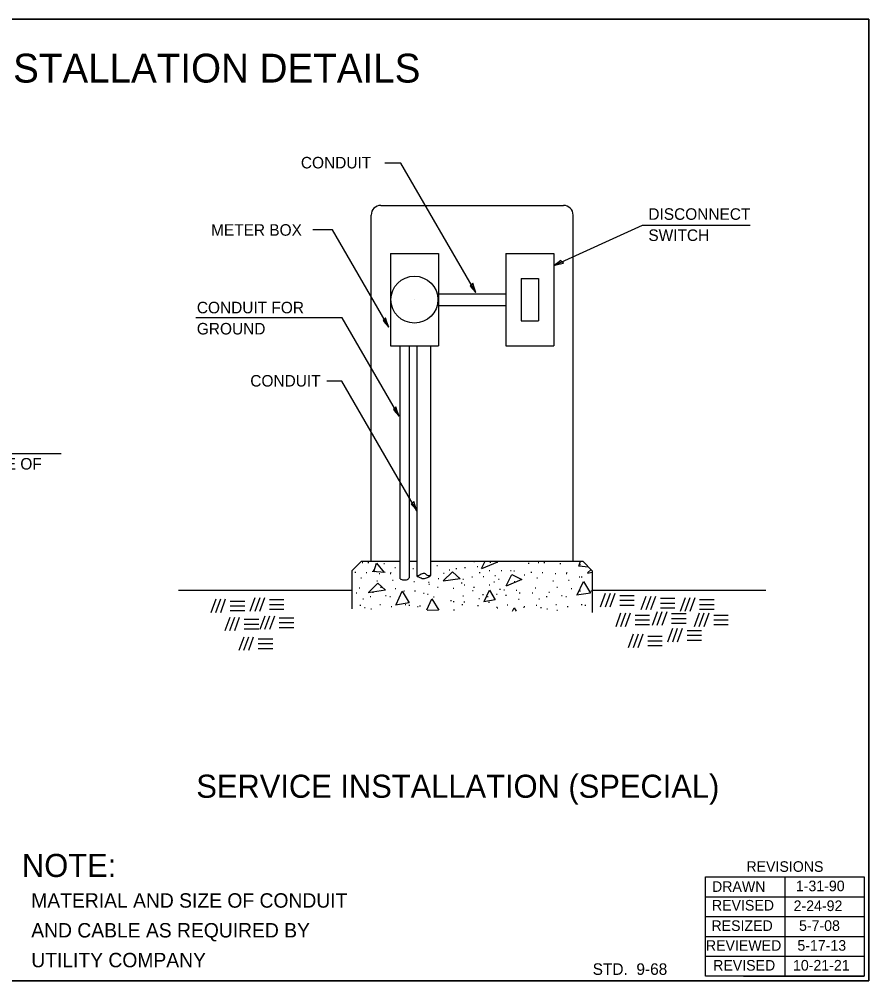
# Model space of a CAD drawing. Extents: x 21436 to 22223, y 14026 to 14526.
# Drawn here: x 21782 to 22223, y 14026 to 14526 of the extents above; entities that cross this region are included whole.
import ezdxf

# ---------------------------------------------------------------- set-up
doc = ezdxf.new("R2010")
doc.units = 0
doc.layers.add('Level 59', color=7, linetype='Continuous')
doc.layers.add('Level 60', color=7, linetype='Continuous')

msp = doc.modelspace()

# ---------------------------------------------------------------- linework, layer by layer
at = {"layer": 'Level 59'}
for p, q in [((21980.19, 14451.14), (21971.88, 14451.14)), ((22019.13, 14383.76), (21980.19, 14451.14)), ((21944.59, 14416.38), (21934.41, 14416.38)), ((21973.86, 14365.75), (21944.59, 14416.38)), ((22059.73, 14397.88), (22105.79, 14418.82)), ((22105.79, 14418.82), (22161.87, 14418.82)), ((21949.67, 14370.62), (21873.58, 14370.62)), ((21979.21, 14319.5), (21949.67, 14370.62)), ((21949.52, 14337.71), (21941.7, 14337.71)), ((21988.46, 14270.33), (21949.52, 14337.71)), ((21682.19, 14300.03), (21803.49, 14300.03)), ((22138.64, 14079.89), (22221.14, 14079.89)), ((22138.64, 14028.33), (22138.64, 14079.89)), ((22138.64, 14079.89), (22221.14, 14079.89)), ((22179.89, 14079.89), (22179.89, 14028.33)), ((22221.14, 14079.89), (22221.14, 14028.33)), ((22138.64, 14028.33), (22138.64, 14069.58)), ((22138.64, 14069.58), (22221.14, 14069.58)), ((22221.14, 14068.41), (22221.14, 14028.33)), ((22138.64, 14059.27), (22221.14, 14059.27)), ((22138.64, 14048.95), (22221.14, 14048.95)), ((22138.64, 14038.64), (22221.14, 14038.64)), ((22221.14, 14028.33), (22138.64, 14028.33)), ((22158.27, 14028.33), (22221.14, 14028.33))]:
    msp.add_line(p, q, dxfattribs=at)
for points in [[(21435.97, 14025.9), (22223.47, 14025.9), (22223.47, 14525.9), (21435.97, 14525.9)], [(21435.97, 14525.9), (22223.47, 14525.9), (22223.47, 14025.9), (21435.97, 14025.9)], [(22064.71, 14399), (22063.94, 14399.71), (22063.42, 14400.48), (22061.83, 14399.31), (22059.73, 14397.88), (22062.36, 14398.55)], [(22017.54, 14388.62), (22016.91, 14387.78), (22016.19, 14387.19), (22017.51, 14385.71), (22019.13, 14383.76), (22018.22, 14386.32)], [(21972.26, 14370.6), (21971.63, 14369.77), (21970.92, 14369.17), (21972.23, 14367.7), (21973.86, 14365.75), (21972.94, 14368.31)], [(21977.62, 14324.35), (21976.99, 14323.52), (21976.27, 14322.93), (21977.59, 14321.45), (21979.21, 14319.5), (21978.3, 14322.06)], [(21986.87, 14275.18), (21986.24, 14274.35), (21985.52, 14273.76), (21986.84, 14272.28), (21988.46, 14270.33), (21987.55, 14272.89)]]:
    msp.add_lwpolyline(points, close=True, dxfattribs=at)
at = {"layer": 'Level 60'}
for p, q in [((21969.73, 14429.09), (22064.73, 14429.09)), ((21964.73, 14244.09), (21964.73, 14424.09)), ((22069.73, 14244.09), (22069.73, 14424.09)), ((21974.73, 14404.09), (21974.73, 14356.09)), ((21974.73, 14404.09), (21999.73, 14404.09)), ((21999.73, 14404.09), (21999.73, 14356.09)), ((22034.73, 14404.09), (22059.73, 14404.09)), ((22034.73, 14404.09), (22034.73, 14356.09)), ((22059.73, 14404.09), (22059.73, 14356.09)), ((22042.73, 14391.09), (22042.73, 14369.09)), ((22042.73, 14391.09), (22051.73, 14391.09)), ((22051.73, 14391.09), (22051.73, 14369.09)), ((21987.23, 14380.09), (21987.23, 14380.09)), ((21999.73, 14383.09), (22034.73, 14383.09)), ((21999.73, 14377.09), (22034.73, 14377.09)), ((22042.73, 14369.09), (22051.73, 14369.09)), ((21974.73, 14356.09), (21999.73, 14356.09)), ((21979.73, 14234.87), (21979.73, 14356.09)), ((21984.73, 14235.67), (21984.73, 14356.09)), ((21988.73, 14236.2), (21988.73, 14356.09)), ((21995.73, 14236.73), (21995.73, 14356.09)), ((22034.73, 14356.09), (22059.73, 14356.09)), ((21959.73, 14244.09), (21954.73, 14239.09)), ((21959.73, 14244.09), (21979.73, 14244.09)), ((21959.99, 14243.41), (21960.39, 14243.41)), ((21963.04, 14243.34), (21963.44, 14243.34)), ((21971.34, 14242.89), (21971.74, 14242.89)), ((21977.01, 14240.87), (21977.41, 14240.87)), ((21984.73, 14244.09), (21988.73, 14244.09)), ((21986.42, 14240.27), (21986.82, 14240.27)), ((21995.73, 14244.09), (22074.73, 14244.09)), ((21998.81, 14241.79), (21999.21, 14241.79)), ((22008.83, 14240.31), (22009.23, 14240.31)), ((22013.31, 14240.85), (22013.71, 14240.85)), ((22018.13, 14243.86), (22018.53, 14243.86)), ((22019.84, 14241.26), (22020.24, 14241.26)), ((22026.51, 14243.58), (22026.91, 14243.58)), ((22046.42, 14243), (22046.82, 14243)), ((22051.54, 14243.41), (22051.94, 14243.41)), ((22054.58, 14243.34), (22054.98, 14243.34)), ((22062.89, 14242.89), (22063.29, 14242.89)), ((22073.24, 14242.31), (22073.64, 14242.31)), ((22074.73, 14244.09), (22079.73, 14239.09)), ((21954.73, 14239.09), (21954.73, 14219.34)), ((21956.29, 14238.42), (21956.69, 14238.42)), ((21959.34, 14235.35), (21959.74, 14235.35)), ((21962.05, 14238.16), (21962.45, 14238.16)), ((21965.73, 14239.38), (21966.13, 14239.38)), ((21968.88, 14237.67), (21969.28, 14237.67)), ((21974.56, 14237.67), (21974.96, 14237.67)), ((21974.78, 14238.25), (21975.18, 14238.25)), ((21999.58, 14235.09), (21999.98, 14235.09)), ((22002.29, 14237.91), (22002.69, 14237.91)), ((22005.26, 14239.56), (22005.66, 14239.56)), ((22009.9, 14235.77), (22010.3, 14235.77)), ((22017.09, 14235.95), (22017.49, 14235.95)), ((22020.96, 14238.18), (22021.36, 14238.18)), ((22022.93, 14236.18), (22023.33, 14236.18)), ((22026.08, 14239.28), (22026.48, 14239.28)), ((22028.96, 14236.72), (22029.36, 14236.72)), ((22032.28, 14239.28), (22032.68, 14239.28)), ((22037.21, 14239.21), (22037.61, 14239.21)), ((22038.9, 14239.11), (22039.3, 14239.11)), ((22044.27, 14236.98), (22044.67, 14236.98)), ((22047.84, 14238.42), (22048.24, 14238.42)), ((22050.89, 14235.35), (22051.29, 14235.35)), ((22053.6, 14238.16), (22054, 14238.16)), ((22060.43, 14237.67), (22060.83, 14237.67)), ((22066.11, 14237.67), (22066.51, 14237.67)), ((22066.33, 14238.25), (22066.73, 14238.25)), ((22072.81, 14235.95), (22073.21, 14235.95)), ((22073.98, 14236.01), (22074.38, 14236.01)), ((22079.73, 14239.09), (22079.73, 14217.47)), ((21958.44, 14230.17), (21958.84, 14230.17)), ((21967.64, 14233.95), (21968.04, 14233.95)), ((21969.66, 14230.56), (21970.06, 14230.56)), ((21975.81, 14234.29), (21976.21, 14234.29)), ((21986.86, 14233.53), (21987.26, 14233.53)), ((21994.47, 14233.26), (21994.87, 14233.26)), ((21994.68, 14232.19), (21995.08, 14232.19)), ((21999.15, 14230.56), (21999.55, 14230.56)), ((22007.32, 14230.13), (22007.72, 14230.13)), ((22011.58, 14232.75), (22011.98, 14232.75)), ((22012.36, 14234.74), (22012.76, 14234.74)), ((22013.05, 14231.85), (22013.45, 14231.85)), ((22018.03, 14230.51), (22018.43, 14230.51)), ((22026.08, 14231.8), (22026.48, 14231.8)), ((22028.53, 14233.4), (22028.93, 14233.4)), ((22030.9, 14234.81), (22031.3, 14234.81)), ((22039.11, 14233.54), (22039.51, 14233.54)), ((22049.99, 14230.17), (22050.39, 14230.17)), ((22059.19, 14233.95), (22059.59, 14233.95)), ((22061.2, 14230.56), (22061.6, 14230.56)), ((22067.36, 14234.29), (22067.76, 14234.29)), ((21864.59, 14229.09), (21954.73, 14229.09)), ((21901.9, 14218.16), (21904.46, 14225.2)), ((21904.4, 14218.16), (21906.96, 14225.2)), ((21906.9, 14218.16), (21909.46, 14225.2)), ((21956.93, 14227.64), (21957.33, 14227.64)), ((21964.24, 14225.75), (21964.64, 14225.75)), ((21965.49, 14227.93), (21965.89, 14227.93)), ((21972.11, 14226.3), (21972.51, 14226.3)), ((21974.39, 14225.75), (21974.79, 14225.75)), ((21977.14, 14229.87), (21977.54, 14229.87)), ((21981.66, 14228.62), (21982.06, 14228.62)), ((21987.33, 14228.62), (21987.73, 14228.62)), ((21991.93, 14227.47), (21992.33, 14227.47)), ((21994.04, 14226.9), (21994.44, 14226.9)), ((21997.17, 14225.57), (21997.57, 14225.57)), ((22012.36, 14226.04), (22012.76, 14226.04)), ((22017.44, 14228.84), (22017.84, 14228.84)), ((22022.67, 14226.73), (22023.07, 14226.73)), ((22025.14, 14225.69), (22025.54, 14225.69)), ((22029.87, 14226.9), (22030.27, 14226.9)), ((22031.54, 14229.53), (22031.94, 14229.53)), ((22033.74, 14229.14), (22034.14, 14229.14)), ((22034.64, 14226.43), (22035.04, 14226.43)), ((22040.05, 14229.1), (22040.45, 14229.1)), ((22041.73, 14227.67), (22042.13, 14227.67)), ((22048.48, 14227.64), (22048.88, 14227.64)), ((22055.79, 14225.75), (22056.19, 14225.75)), ((22057.04, 14227.93), (22057.44, 14227.93)), ((22063.66, 14226.3), (22064.06, 14226.3)), ((22065.93, 14225.75), (22066.33, 14225.75)), ((22068.69, 14229.87), (22069.09, 14229.87)), ((22073.21, 14228.62), (22073.61, 14228.62)), ((22078.88, 14228.62), (22079.28, 14228.62)), ((22079.73, 14229.09), (22169.87, 14229.09)), ((22084.04, 14220.34), (22086.61, 14227.39)), ((22086.54, 14220.34), (22089.11, 14227.39)), ((22089.04, 14220.34), (22091.61, 14227.39)), ((22094.01, 14226.29), (22101.51, 14226.29)), ((22105.17, 14218.89), (22107.74, 14225.93)), ((22107.67, 14218.89), (22110.24, 14225.93)), ((22110.17, 14218.89), (22112.74, 14225.93)), ((22125.57, 14218.16), (22128.14, 14225.2)), ((22128.07, 14218.16), (22130.64, 14225.2)), ((22130.57, 14218.16), (22133.14, 14225.2)), ((21881.5, 14217.43), (21884.06, 14224.48)), ((21884, 14217.43), (21886.56, 14224.48)), ((21886.5, 14217.43), (21889.06, 14224.48)), ((21891.47, 14223.38), (21898.97, 14223.38)), ((21891.47, 14220.88), (21898.97, 14220.88)), ((21911.87, 14224.1), (21919.37, 14224.1)), ((21911.87, 14221.6), (21919.37, 14221.6)), ((21958.91, 14221.27), (21959.31, 14221.27)), ((21960.33, 14224.49), (21960.73, 14224.49)), ((21961.28, 14220.05), (21961.68, 14220.05)), ((21969.23, 14221.62), (21969.63, 14221.62)), ((21975.16, 14220.5), (21975.56, 14220.5)), ((21982.43, 14221.51), (21982.83, 14221.51)), ((21984.36, 14221.27), (21984.76, 14221.27)), ((21988.75, 14220.59), (21989.15, 14220.59)), ((21989.91, 14220.82), (21990.31, 14220.82)), ((21998.81, 14220.24), (21999.21, 14220.24)), ((22006.03, 14223.68), (22006.43, 14223.68)), ((22007.45, 14223.15), (22007.85, 14223.15)), ((22011.93, 14221.51), (22012.33, 14221.51)), ((22012.97, 14222.91), (22013.37, 14222.91)), ((22020.09, 14221.08), (22020.49, 14221.08)), ((22020.7, 14224.63), (22021.1, 14224.63)), ((22025.83, 14222.8), (22026.23, 14222.8)), ((22029.82, 14220.24), (22030.22, 14220.24)), ((22035.41, 14221.44), (22035.81, 14221.44)), ((22041.3, 14224.35), (22041.7, 14224.35)), ((22043.92, 14220.24), (22044.32, 14220.24)), ((22044.31, 14220.48), (22044.71, 14220.48)), ((22050.46, 14221.27), (22050.86, 14221.27)), ((22051.88, 14224.49), (22052.28, 14224.49)), ((22052.83, 14220.05), (22053.23, 14220.05)), ((22060.78, 14221.62), (22061.18, 14221.62)), ((22066.71, 14220.5), (22067.11, 14220.5)), ((22073.98, 14221.51), (22074.38, 14221.51)), ((22075.91, 14221.27), (22076.31, 14221.27)), ((22094.01, 14223.79), (22101.51, 14223.79)), ((22094.01, 14221.29), (22101.51, 14221.29)), ((22115.14, 14224.83), (22122.64, 14224.83)), ((22115.14, 14222.33), (22122.64, 14222.33)), ((22135.54, 14224.1), (22143.04, 14224.1)), ((22135.54, 14221.6), (22143.04, 14221.6)), ((21888.78, 14207.96), (21891.35, 14215.01)), ((21891.28, 14207.96), (21893.85, 14215.01)), ((21891.47, 14218.38), (21898.97, 14218.38)), ((21893.78, 14207.96), (21896.35, 14215.01)), ((21907, 14208.69), (21909.56, 14215.73)), ((21909.5, 14208.69), (21912.06, 14215.73)), ((21911.87, 14219.1), (21919.37, 14219.1)), ((21912, 14208.69), (21914.56, 14215.73)), ((21964.5, 14219.38), (21964.9, 14219.38)), ((21993.8, 14218.7), (21999.52, 14218.84)), ((22007.58, 14218.78), (22007.98, 14218.78)), ((22030.21, 14219.79), (22030.61, 14219.79)), ((22056.05, 14219.38), (22056.45, 14219.38)), ((22061.25, 14218.59), (22061.65, 14218.59)), ((22092.06, 14210.14), (22094.62, 14217.19)), ((22094.56, 14210.14), (22097.12, 14217.19)), ((22097.06, 14210.14), (22099.62, 14217.19)), ((22102.03, 14216.09), (22109.53, 14216.09)), ((22111, 14210.87), (22113.56, 14217.92)), ((22113.5, 14210.87), (22116.06, 14217.92)), ((22115.14, 14219.83), (22122.64, 14219.83)), ((22116, 14210.87), (22118.56, 14217.92)), ((22120.97, 14216.82), (22128.47, 14216.82)), ((22132.86, 14210.14), (22135.42, 14217.19)), ((22135.36, 14210.14), (22137.92, 14217.19)), ((22135.54, 14219.1), (22143.04, 14219.1)), ((22137.86, 14210.14), (22140.42, 14217.19)), ((22142.83, 14216.09), (22150.33, 14216.09)), ((21898.75, 14213.9), (21906.25, 14213.9)), ((21898.75, 14211.4), (21906.25, 14211.4)), ((21916.97, 14214.63), (21924.47, 14214.63)), ((21916.97, 14212.13), (21924.47, 14212.13)), ((22102.03, 14213.59), (22109.53, 14213.59)), ((22102.03, 14211.09), (22109.53, 14211.09)), ((22120.97, 14214.32), (22128.47, 14214.32)), ((22120.97, 14211.82), (22128.47, 14211.82)), ((22142.83, 14213.59), (22150.33, 14213.59)), ((22142.83, 14211.09), (22150.33, 14211.09)), ((21898.75, 14208.9), (21906.25, 14208.9)), ((21916.97, 14209.63), (21924.47, 14209.63)), ((22098.61, 14199.21), (22101.18, 14206.26)), ((22101.11, 14199.21), (22103.68, 14206.26)), ((22103.61, 14199.21), (22106.18, 14206.26)), ((22108.58, 14205.16), (22116.08, 14205.16)), ((22119.01, 14202.13), (22121.58, 14209.18)), ((22121.51, 14202.13), (22124.08, 14209.18)), ((22124.01, 14202.13), (22126.58, 14209.18)), ((22128.98, 14208.08), (22136.48, 14208.08)), ((22128.98, 14205.58), (22136.48, 14205.58)), ((21896.07, 14197.76), (21898.63, 14204.81)), ((21898.57, 14197.76), (21901.13, 14204.81)), ((21901.07, 14197.76), (21903.63, 14204.81)), ((21906.04, 14203.7), (21913.54, 14203.7)), ((21906.04, 14201.2), (21913.54, 14201.2)), ((22108.58, 14202.66), (22116.08, 14202.66)), ((22108.58, 14200.16), (22116.08, 14200.16)), ((22128.98, 14203.08), (22136.48, 14203.08)), ((21906.04, 14198.7), (21913.54, 14198.7))]:
    msp.add_line(p, q, dxfattribs=at)
for points in [[(21966.06, 14238.49), (21967.54, 14243.1)], [(21967.54, 14243.1), (21971.54, 14238.25)], [(22030.36, 14243.66), (22022.08, 14240.13)], [(22022.15, 14240.25), (22024.03, 14244.09)], [(22029.44, 14244.09), (22030.36, 14243.66)], [(22072.77, 14241.42), (22073.63, 14244.09)], [(22077.77, 14241.05), (22072.77, 14241.42)], [(21972.07, 14238.25), (21965.26, 14238.76)], [(22002.18, 14233.82), (22006.98, 14238.63), (22010.99, 14234.93), (22002.09, 14233.62)], [(22034.92, 14231.2), (22037.82, 14237.11), (22043.13, 14234.61), (22034.86, 14231.08)], [(22079.73, 14238.12), (22077.14, 14237.75)], [(22077.22, 14237.95), (22079.05, 14239.77)], [(21963.32, 14227.83), (21968.13, 14232.64), (21972.13, 14228.94), (21963.23, 14227.63)], [(22071.92, 14226.63), (22075.12, 14233.54), (22078.73, 14227.53), (22071.52, 14226.33)], [(21977.71, 14221.57), (21980.91, 14228.48), (21984.52, 14222.47), (21977.31, 14221.27)], [(22023.45, 14223.12), (22026.25, 14228.93), (22029.26, 14224.02), (22023.4, 14222.92)], [(21993.69, 14218.75), (21996.35, 14224.49)], [(21996.35, 14224.49), (21999.84, 14218.66)], [(22038.16, 14218.09), (22039.03, 14219.88)], [(22039.03, 14219.88), (22040.14, 14218.06)]]:
    msp.add_lwpolyline(points, dxfattribs=at)
msp.add_circle((21987.23, 14380.09), 12.2, dxfattribs=at)
for centre, start, end in [((21969.73, 14424.09), 90, 180), ((22064.73, 14424.09), 0, 90)]:
    msp.add_arc(centre, 5, start, end, dxfattribs=at)
for points in [[(21979.73, 14234.87), (21981.49, 14234.34), (21982.56, 14234.34), (21983.62, 14234.6), (21984.73, 14235.67)], [(21988.73, 14236.2), (21990.27, 14237), (21991.34, 14237.53), (21992.94, 14237.53), (21994.53, 14236.47), (21995.73, 14236.73), (21994.8, 14235.93), (21993.47, 14235.4), (21991.34, 14235.14), (21990.01, 14235.67), (21988.73, 14236.2)]]:
    msp.add_spline(points, degree=3, dxfattribs=at)

# ---------------------------------------------------------------- texts
at = {"layer": 'Level 59'}
for s, height, p in [('SERVICE INSTALLATION DETAILS', 15, (21664.87, 14492.97)), ('CONDUIT', 6, (21928.19, 14448.32)), ('DISCONNECT', 6, (22108.87, 14421.59)), ('METER BOX', 6, (21881.47, 14413.32)), ('SWITCH', 6, (22108.87, 14410.59)), ('CONDUIT FOR', 6, (21874.1, 14372.97)), ('GROUND', 6, (21874.1, 14361.97)), ('CONDUIT', 6, (21901.89, 14334.88)), ('MOUNTED ON OUTSIDE OF', 6, (21687.36, 14291.73)), ('SERVICE INSTALLATION (SPECIAL)', 12, (21873.81, 14121.06)), ('NOTE:', 12, (21783.16, 14079.87)), ('DRAWN', 5.5, (22141.97, 14072.13)), (' 1-31-90', 5.5, (22183.53, 14072.47)), ('MATERIAL AND SIZE OF CONDUIT', 7.5, (21787.99, 14063.91)), (' 2-24-92', 5.5, (22182.36, 14062.16)), ('AND CABLE AS REQUIRED BY', 7.5, (21787.99, 14048.41)), ('5-7-08', 5.5, (22187.21, 14051.84)), ('5-17-13', 5.5, (22186.35, 14041.53)), ('UTILITY COMPANY', 7.5, (21787.99, 14032.91)), ('STD.  9-68', 6, (22079.91, 14028.97)), ('REVISED', 5.5, (22142.55, 14031.19)), ('10-21-21', 5.5, (22184.08, 14031.22))]:
    msp.add_text(s, height=height, dxfattribs=at).set_placement(p)
for s, p in [('REVISIONS', (22159.85, 14082.55)), ('REVISED', (22141.91, 14062.42)), ('RESIZED', (22141.67, 14051.82)), ('REVIEWED', (22138.77, 14041.51))]:
    msp.add_text(s, height=5.5, rotation=360, dxfattribs=at).set_placement(p)

doc.saveas('drawing.dxf')
